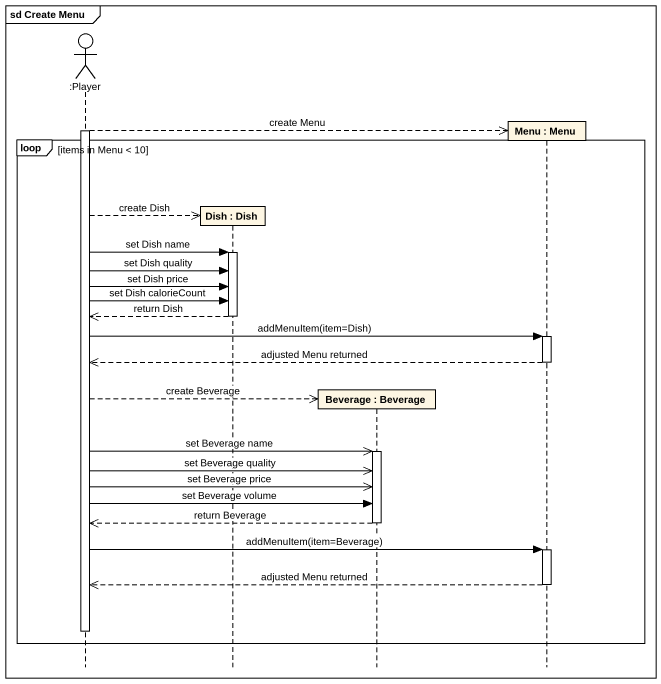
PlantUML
@startuml
mainframe sd Create Menu
hide footbox
actor ":Player" as Player
participant "Dish : Dish" as Dish
participant "Beverage : Beverage" as Beverage
participant "Menu : Menu" as Menu

activate Player
Player -->> Menu ** : create Menu
loop items in Menu < 10
  Player -->> Dish ** : create Dish
  Player -> Dish : set Dish name
  activate Dish
  Player -> Dish : set Dish quality
  Player -> Dish : set Dish price
  Player -> Dish : set Dish calorieCount
  Dish -->> Player : return Dish
  deactivate Dish
  Player -> Menu : addMenuItem(item=Dish)
  activate Menu
  Menu -->> Player : adjusted Menu returned
  deactivate Menu
  Player -->> Beverage ** : create Beverage
  Player ->> Beverage : set Beverage name
  activate Beverage
  Player ->> Beverage : set Beverage quality
  Player ->> Beverage : set Beverage price
  Player -> Beverage : set Beverage volume
  Beverage -->> Player : return Beverage
  deactivate Beverage
  Player -> Menu : addMenuItem(item=Beverage)
  activate Menu
  Menu -->> Player : adjusted Menu returned
  deactivate Menu
  deactivate Player
end
@enduml
